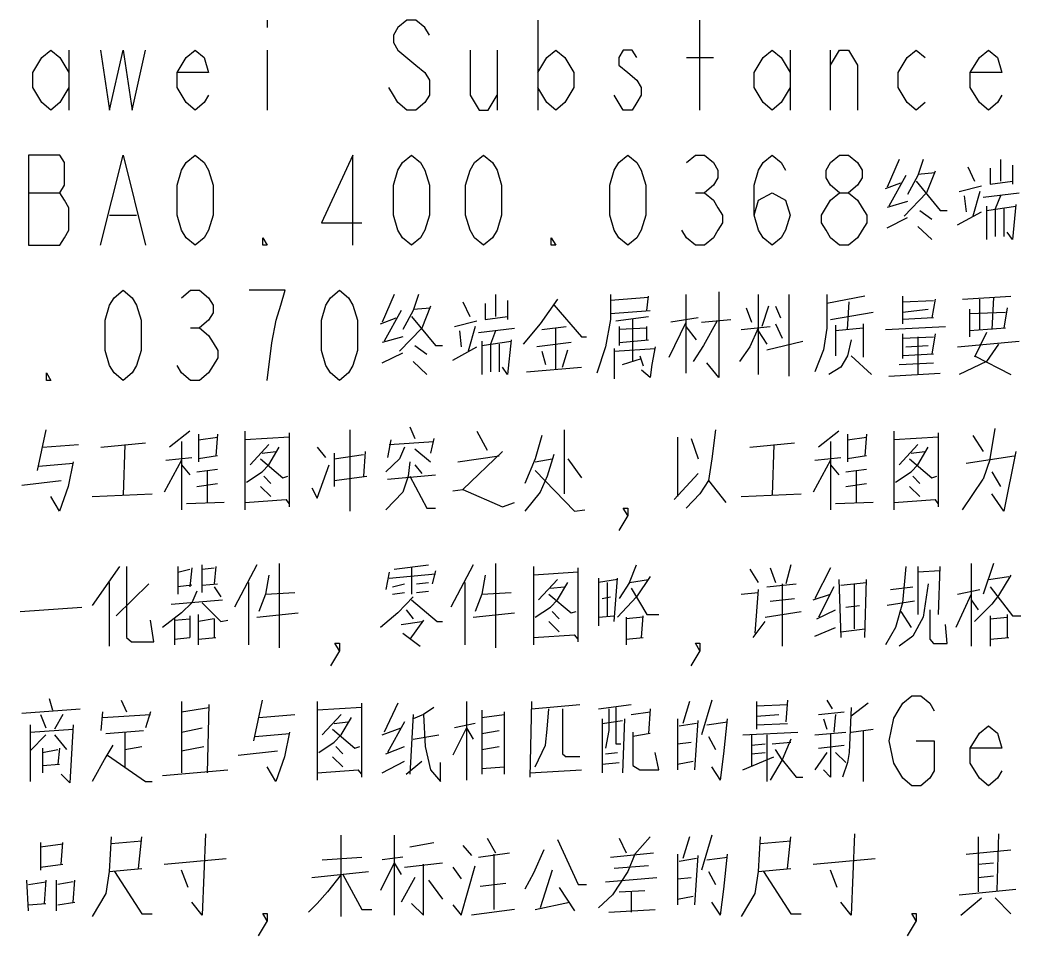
# Model space of a CAD drawing. Header units: millimetres. Extents: x 7 to 507, y -14 to 339.
# Drawn here: x 49.59 to 71.8, y 62.73 to 83.06 of the extents above; entities that cross this region are included whole.
import ezdxf

# ---------------------------------------------------------------- set-up
doc = ezdxf.new("R2010")
doc.units = ezdxf.units.MM
doc.header["$LTSCALE"] = 23.1
doc.layers.get('0').update_dxf_attribs({"linetype": 'CONTINUOUS'})

msp = doc.modelspace()

# ---------------------------------------------------------------- linework, layer by layer
at = {"color": 2}
for p, q in [((55.0798, 83.0603), (55.0798, 82.8937)), ((61.0798, 83.0603), (61.0798, 81.0603)), ((64.6798, 81.0603), (64.6798, 83.0603)), ((50.6798, 82.3937), (50.6798, 81.0603)), ((55.0798, 82.3937), (55.0798, 81.0603)), ((60.1798, 82.3937), (60.1798, 81.0603)), ((64.3798, 82.227), (64.9798, 82.227)), ((66.6798, 82.3937), (66.6798, 81.0603)), ((67.5798, 81.0603), (67.5798, 82.3937)), ((62.9798, 81.0603), (62.7798, 81.3937)), ((69.0988, 79.9635), (68.8322, 79.3506)), ((71.3465, 79.9635), (71.3465, 79.4797)), ((70.6226, 79.8023), (70.775, 79.4797)), ((71.6131, 79.8345), (71.6131, 79.4152)), ((69.2512, 79.6087), (68.8703, 78.9313)), ((69.5179, 79.641), (69.8988, 79.6732)), ((68.7941, 79.3184), (69.1369, 79.4474)), ((70.4322, 79.2539), (70.9274, 79.3829)), ((49.7798, 79.227), (50.4798, 79.227)), ((64.5798, 79.227), (64.7798, 79.227)), ((70.5465, 79.1571), (70.5845, 78.8023)), ((70.8893, 79.2539), (70.7369, 78.7055)), ((70.9655, 79.1248), (71.7655, 79.2216)), ((71.3465, 79.1571), (71.2322, 78.8668)), ((69.2893, 79.0281), (68.8322, 78.899)), ((71.0417, 78.9313), (71.0417, 78.1894)), ((71.0417, 78.8345), (71.6893, 78.9313)), ((71.2322, 78.8668), (71.2322, 78.2539)), ((71.4226, 78.8668), (71.4226, 78.2539)), ((51.5798, 78.727), (52.1798, 78.727)), ((68.8322, 78.4474), (69.2893, 78.6732)), ((69.556, 78.8345), (69.8226, 78.641)), ((70.3941, 78.5119), (70.9274, 78.8023)), ((69.8226, 78.1894), (69.5179, 78.4797)), ((57.8988, 76.9635), (57.6322, 76.3506)), ((60.1465, 76.9635), (60.1465, 76.4797)), ((62.6988, 76.9635), (62.6988, 76.4152)), ((63.5369, 76.899), (62.6988, 76.8345)), ((63.4988, 76.6087), (63.5369, 76.9313)), ((64.375, 75.2216), (64.375, 76.9635)), ((65.975, 76.9635), (65.975, 75.1894)), ((66.6607, 75.1571), (66.6607, 76.9635)), ((68.3369, 76.9313), (67.4988, 76.77)), ((69.175, 76.9313), (69.175, 76.3184)), ((69.8988, 76.8668), (69.8226, 76.4474)), ((70.5084, 76.8668), (71.575, 76.9313)), ((70.8893, 76.1894), (70.8893, 76.8668)), ((71.1941, 76.899), (71.156, 76.1894)), ((58.3179, 76.641), (58.6988, 76.6732)), ((59.4226, 76.8023), (59.575, 76.4797)), ((60.4131, 76.8345), (60.4131, 76.4152)), ((65.7084, 76.6732), (65.8226, 76.3506)), ((66.2036, 76.7055), (66.0512, 76.2539)), ((66.356, 76.7055), (66.4703, 76.4474)), ((67.956, 76.1894), (67.9941, 76.8023)), ((69.175, 76.8023), (69.8607, 76.8345)), ((69.175, 76.5765), (69.7465, 76.641)), ((70.6607, 76.641), (70.6607, 76.0281)), ((71.4988, 76.6732), (71.4226, 76.2216)), ((57.5941, 76.3184), (57.9369, 76.4474)), ((58.0512, 76.6087), (57.6703, 75.9313)), ((62.6988, 76.4152), (62.5846, 75.8023)), ((62.6988, 76.5442), (63.575, 76.6087)), ((62.8131, 76.3829), (63.5369, 76.4797)), ((63.1941, 75.4797), (63.1941, 76.4152)), ((64.6417, 76.4474), (64.0322, 76.3506)), ((64.7179, 76.3506), (65.3655, 76.4152)), ((67.575, 76.4152), (68.5274, 76.5765)), ((69.8607, 76.4474), (69.175, 76.4152)), ((70.6607, 76.5442), (71.4607, 76.5765)), ((53.3798, 76.227), (53.5798, 76.227)), ((59.2322, 76.2539), (59.7274, 76.3829)), ((59.6893, 76.2539), (59.5369, 75.7055)), ((59.7655, 76.1248), (60.5655, 76.2216)), ((61.175, 76.1894), (61.7084, 76.2539)), ((61.4798, 75.3184), (61.4798, 76.2216)), ((62.8893, 76.2539), (62.8893, 75.8345)), ((63.4988, 76.2216), (62.8893, 76.1894)), ((63.4988, 75.9635), (63.4988, 76.2539)), ((63.9941, 75.5764), (64.375, 76.3506)), ((64.6036, 75.9635), (64.375, 76.2539)), ((65.5941, 76.1894), (66.2417, 76.2539)), ((66.356, 76.3184), (66.5084, 75.9958)), ((67.6893, 76.2861), (67.6893, 75.6087)), ((68.2988, 76.2216), (67.6893, 76.1571)), ((68.2988, 76.3184), (68.2988, 75.5764)), ((68.7941, 76.1894), (70.1274, 76.2539)), ((71.4607, 76.2216), (70.6607, 76.1571)), ((58.0893, 76.0281), (57.6322, 75.899)), ((59.3464, 76.1571), (59.3845, 75.8023)), ((60.1465, 76.1571), (60.0322, 75.8668)), ((62.8893, 75.899), (63.5369, 75.9635)), ((65.975, 76.1571), (66.1655, 75.8668)), ((69.175, 76.0926), (69.175, 75.5442)), ((69.175, 75.9958), (69.8607, 76.0281)), ((69.5179, 76.0281), (69.5179, 75.1894)), ((69.8988, 76.0926), (69.8226, 75.641)), ((71.0417, 76.1248), (70.775, 75.5764)), ((58.356, 75.8345), (58.6226, 75.641)), ((59.1941, 75.5119), (59.7274, 75.8023)), ((59.8417, 75.9313), (59.8417, 75.1894)), ((59.8417, 75.8345), (60.4893, 75.9313)), ((60.0322, 75.8668), (60.0322, 75.2539)), ((60.2226, 75.8668), (60.2226, 75.2539)), ((61.8226, 75.899), (61.0607, 75.8023)), ((61.6322, 75.3506), (61.7465, 75.7377)), ((62.5846, 75.8023), (62.3941, 75.2216)), ((62.775, 75.77), (62.775, 75.0926)), ((62.775, 75.7055), (63.6893, 75.77)), ((66.1655, 75.7377), (66.9655, 75.9313)), ((69.2512, 75.8023), (69.7465, 75.8345)), ((70.3941, 75.8023), (71.7655, 75.9313)), ((57.6322, 75.4474), (58.0893, 75.6732)), ((61.175, 75.7055), (61.2512, 75.4152)), ((62.9655, 75.4152), (63.3845, 75.5442)), ((63.3465, 75.6087), (63.4226, 75.3829)), ((68.0322, 75.6087), (68.4893, 75.1894)), ((69.8607, 75.641), (69.175, 75.6087)), ((70.775, 75.6087), (71.575, 75.1894)), ((58.6226, 75.1894), (58.3179, 75.4797)), ((60.8322, 75.2539), (62.0512, 75.3506)), ((69.0988, 75.4152), (69.8607, 75.4474)), ((68.8703, 75.1571), (70.0131, 75.2216)), ((50.1655, 73.9635), (49.975, 73.0603)), ((56.9084, 73.9635), (56.9084, 72.1571)), ((58.2417, 74.0281), (58.356, 73.77)), ((61.6703, 73.9635), (61.6703, 72.5442)), ((71.1179, 73.3184), (71.2322, 73.9958)), ((53.3655, 73.9313), (52.9084, 73.5765)), ((53.556, 73.8668), (53.556, 73.2539)), ((53.556, 73.7377), (53.975, 73.8023)), ((53.975, 73.8668), (53.9369, 73.3829)), ((54.5845, 73.9313), (54.5845, 72.1894)), ((55.575, 73.8023), (54.5845, 73.7377)), ((55.575, 72.2539), (55.575, 73.899)), ((57.8226, 73.7377), (57.7465, 73.3506)), ((58.775, 73.77), (58.6988, 73.4474)), ((59.7274, 73.9313), (59.956, 73.5119)), ((64.1846, 73.8023), (64.1846, 72.4797)), ((64.4893, 73.77), (64.6417, 73.3184)), ((67.7655, 73.9313), (67.3084, 73.5765)), ((67.956, 73.8668), (67.956, 73.2539)), ((67.956, 73.7377), (68.375, 73.8023)), ((68.375, 73.8668), (68.3369, 73.3829)), ((68.9845, 73.9313), (68.9845, 72.1894)), ((69.975, 73.8023), (68.9845, 73.7377)), ((69.975, 72.2539), (69.975, 73.899)), ((70.7369, 73.8345), (70.9655, 73.4797)), ((50.0893, 73.5765), (50.8893, 73.641)), ((51.3845, 73.5765), (52.375, 73.6732)), ((51.9179, 73.641), (51.8798, 72.5119)), ((53.175, 73.7055), (53.175, 72.1894)), ((55.1179, 73.641), (54.6988, 73.1894)), ((56.1845, 73.5765), (56.375, 73.3506)), ((57.7845, 73.641), (58.775, 73.7055)), ((58.356, 73.5442), (58.6988, 73.2539)), ((65.7846, 73.5765), (66.775, 73.6732)), ((66.3179, 73.641), (66.2798, 72.5119)), ((67.575, 73.7055), (67.575, 72.1894)), ((69.5179, 73.641), (69.0988, 73.1894)), ((52.8322, 73.2861), (53.4036, 73.3506)), ((53.975, 73.3829), (53.556, 73.3184)), ((54.9655, 73.4474), (55.2703, 73.4797)), ((56.5655, 73.4474), (56.5655, 72.7055)), ((56.5655, 73.3184), (57.2131, 73.4152)), ((57.2512, 73.4797), (57.2131, 72.9313)), ((59.3084, 73.2539), (60.2226, 73.3829)), ((61.0226, 73.2539), (61.4036, 73.3184)), ((61.7465, 73.3184), (62.0512, 72.899)), ((67.2322, 73.2861), (67.8036, 73.3506)), ((68.375, 73.3829), (67.956, 73.3184)), ((69.3655, 73.4474), (69.6703, 73.4797)), ((70.5845, 73.2216), (71.6512, 73.3829)), ((71.1179, 73.3184), (70.9655, 72.8668)), ((50.0131, 73.1571), (50.775, 73.2216)), ((53.175, 73.2861), (52.7941, 72.5765)), ((53.175, 73.1894), (53.3655, 72.9635)), ((53.5179, 73.0281), (53.975, 73.0926)), ((58.356, 73.1894), (58.5084, 72.9958)), ((67.575, 73.2861), (67.1941, 72.5765)), ((67.575, 73.1894), (67.7655, 72.9635)), ((67.9179, 73.0281), (68.375, 73.0926)), ((53.7465, 73.0603), (53.7465, 72.3506)), ((54.6226, 72.8023), (54.9655, 73.0281)), ((55.0036, 72.9313), (55.156, 72.77)), ((56.5655, 72.8345), (57.2893, 72.9313)), ((57.7465, 72.8668), (58.8131, 72.9635)), ((64.1084, 72.4152), (64.6417, 72.9958)), ((68.1465, 73.0603), (68.1465, 72.3506)), ((69.0226, 72.8023), (69.3655, 73.0281)), ((69.4036, 72.9313), (69.556, 72.77)), ((70.5084, 72.1894), (70.9655, 72.8668)), ((71.156, 73.0281), (71.3465, 72.7055)), ((49.6322, 72.7377), (50.5084, 72.8345)), ((53.5179, 72.7055), (53.975, 72.77)), ((54.9274, 72.7055), (55.156, 72.4797)), ((67.9179, 72.7055), (68.375, 72.77)), ((69.3274, 72.7055), (69.556, 72.4797)), ((51.1941, 72.4797), (52.5274, 72.5442)), ((54.5845, 72.3506), (55.4988, 72.4152)), ((55.575, 72.3184), (55.4988, 72.4152)), ((61.1369, 72.5765), (60.7941, 72.1571)), ((65.5941, 72.4797), (66.9274, 72.5442)), ((68.9845, 72.3506), (69.8988, 72.4152)), ((69.975, 72.3184), (69.8988, 72.4152)), ((54.1274, 72.3506), (53.2893, 72.3184)), ((68.5274, 72.3506), (67.6893, 72.3184)), ((51.8036, 70.9313), (51.1941, 70.0603)), ((53.0988, 70.9313), (53.0988, 70.3184)), ((53.0988, 70.8023), (53.3655, 70.8668)), ((53.4036, 70.899), (53.3655, 70.4797)), ((53.6322, 70.3506), (53.6322, 70.9635)), ((53.6322, 70.8668), (53.8988, 70.899)), ((53.9369, 70.9313), (53.8988, 70.5442)), ((54.8512, 70.9635), (54.356, 70.0281)), ((55.3465, 70.9958), (55.3465, 69.1248)), ((57.8988, 70.8668), (58.6607, 70.9635)), ((58.2798, 70.899), (58.2798, 70.3184)), ((59.6512, 70.9635), (59.156, 70.0281)), ((60.1465, 70.9958), (60.1465, 69.1248)), ((60.9845, 70.9313), (60.9845, 69.1894)), ((61.975, 69.2539), (61.975, 70.899)), ((63.1179, 70.5765), (63.2703, 70.9635)), ((65.7846, 70.8668), (65.975, 70.5765)), ((66.2417, 70.899), (66.356, 70.5765)), ((66.6988, 70.9635), (66.5845, 70.5442)), ((67.575, 70.899), (67.2322, 70.2216)), ((69.5179, 70.9313), (69.5179, 69.8668)), ((69.975, 69.8668), (70.0131, 70.9313)), ((70.6988, 70.9958), (70.6988, 69.1571)), ((71.1941, 70.9958), (70.9655, 70.3184)), ((57.7845, 70.8023), (57.7084, 70.4152)), ((57.7845, 70.6732), (58.8131, 70.77)), ((58.8131, 70.8345), (58.7369, 70.5442)), ((61.975, 70.8023), (60.9845, 70.7377)), ((61.5179, 70.641), (61.0988, 70.1894)), ((62.4322, 70.6732), (62.4322, 69.6087)), ((62.8512, 70.641), (62.4322, 70.5765)), ((62.775, 69.7055), (62.8512, 70.6732)), ((63.1179, 70.5765), (63.5369, 70.641)), ((67.7655, 70.641), (67.8036, 69.3506)), ((68.3369, 69.3506), (68.375, 70.641)), ((70.0131, 70.8345), (69.5179, 70.8023)), ((71.0798, 70.641), (71.5369, 70.7055)), ((51.575, 70.5765), (51.575, 69.1571)), ((52.4512, 70.5442), (51.7274, 69.8345)), ((53.4036, 70.5119), (53.0988, 70.4797)), ((53.6322, 70.5119), (53.975, 70.5442)), ((53.8988, 70.4797), (54.0512, 70.2539)), ((54.6607, 70.5765), (54.6607, 69.1894)), ((57.8607, 70.4797), (58.1274, 70.5442)), ((58.3941, 70.5442), (58.6607, 70.5765)), ((59.4607, 70.5765), (59.4607, 69.1894)), ((61.3655, 70.4474), (61.6703, 70.4797)), ((62.6226, 70.5765), (62.6226, 69.8345)), ((63.1179, 70.5765), (62.8893, 70.2216)), ((65.975, 70.4152), (65.8988, 69.4474)), ((66.1655, 70.4797), (66.8131, 70.5442)), ((66.5084, 70.5442), (66.5084, 69.1571)), ((67.6512, 70.4797), (67.3084, 69.8023)), ((67.8036, 70.5119), (68.375, 70.5765)), ((68.1084, 69.5442), (68.1084, 70.5442)), ((68.9084, 70.4152), (69.4036, 70.4797)), ((70.3941, 70.3184), (70.8893, 70.4152)), ((71.1179, 70.4797), (71.6131, 69.8345)), ((52.9465, 70.0926), (54.0893, 70.1894)), ((55.0417, 70.3184), (55.6893, 70.3506)), ((57.8607, 70.3184), (58.1274, 70.3506)), ((58.3179, 70.2539), (57.975, 69.899)), ((58.3941, 70.3506), (58.6607, 70.3829)), ((59.8417, 70.3184), (60.4893, 70.3506)), ((62.5084, 70.2216), (62.6988, 70.2539)), ((65.5941, 70.3184), (65.975, 70.3506)), ((66.2417, 70.1571), (66.775, 70.2216)), ((67.1941, 70.1894), (67.575, 70.3184)), ((70.6988, 70.3184), (70.356, 69.5765)), ((70.6988, 70.1894), (70.8512, 69.9636)), ((49.5941, 69.9313), (50.9655, 70.0281)), ((58.1655, 69.9636), (58.3179, 69.77)), ((61.0226, 69.8023), (61.3655, 70.0281)), ((67.2703, 69.77), (67.6893, 69.9636)), ((67.9179, 70.0281), (68.2226, 70.0603)), ((69.4417, 70.1571), (68.8322, 70.0603)), ((53.0226, 69.77), (53.0226, 69.1894)), ((53.0226, 69.7377), (53.3655, 69.77)), ((53.3655, 69.8345), (53.3655, 69.3506)), ((53.556, 69.1894), (53.556, 69.8668)), ((53.8988, 69.77), (53.556, 69.7055)), ((53.8988, 69.77), (53.8988, 69.3506)), ((54.8512, 69.8023), (55.7655, 69.899)), ((57.975, 69.899), (57.5941, 69.5765)), ((59.6512, 69.8023), (60.5655, 69.899)), ((61.4036, 69.9313), (61.556, 69.77)), ((62.4322, 69.8023), (62.775, 69.8345)), ((63.0417, 69.8023), (63.0417, 69.1894)), ((63.4226, 69.8023), (63.0417, 69.77)), ((63.3845, 69.3506), (63.4226, 69.8345)), ((66.1274, 69.8023), (66.9274, 69.9313)), ((69.1369, 69.9313), (69.3655, 69.5765)), ((71.1179, 69.8345), (71.1179, 69.1571)), ((71.1179, 69.77), (71.4988, 69.8023)), ((71.4988, 69.8668), (71.4988, 69.3506)), ((71.6131, 69.8345), (71.8036, 69.8345)), ((58.0512, 69.641), (58.5084, 69.7055)), ((58.5465, 69.7377), (58.2417, 69.3184)), ((61.3274, 69.7055), (61.556, 69.4797)), ((65.8607, 69.3506), (66.1274, 69.7055)), ((67.2322, 69.3829), (67.6893, 69.5765)), ((67.8036, 69.4797), (68.3369, 69.5442)), ((53.0226, 69.3184), (53.3655, 69.3506)), ((53.556, 69.3184), (53.9369, 69.3506)), ((58.0893, 69.4474), (58.4703, 69.1571)), ((60.9845, 69.3506), (61.8988, 69.4152)), ((61.975, 69.3184), (61.8988, 69.4152)), ((63.0417, 69.3184), (63.4226, 69.3506)), ((71.1179, 69.3184), (71.5369, 69.3506)), ((50.2417, 67.9958), (50.3179, 67.7377)), ((51.8417, 67.9635), (51.956, 67.7055)), ((54.9655, 67.9635), (54.775, 67.0603)), ((64.9465, 67.9635), (64.7179, 67.1894)), ((66.6226, 67.9635), (66.5845, 67.4797)), ((67.4988, 67.9635), (67.6131, 67.77)), ((49.6322, 67.6732), (50.9274, 67.77)), ((53.175, 67.9313), (53.175, 66.3506)), ((53.175, 67.7055), (53.7845, 67.8023)), ((53.7845, 67.8668), (53.7465, 66.3506)), ((56.1845, 67.9313), (56.1845, 66.1894)), ((57.175, 67.8023), (56.1845, 67.7377)), ((57.175, 66.2539), (57.175, 67.899)), ((57.975, 67.899), (57.6703, 67.2539)), ((59.4988, 67.9313), (59.4988, 66.1894)), ((60.9465, 67.9313), (60.9084, 66.2539)), ((60.9465, 67.77), (62.0131, 67.8668)), ((62.4322, 67.77), (63.156, 67.8668)), ((62.8131, 67.8023), (62.8131, 66.9958)), ((63.575, 67.77), (63.5369, 67.2216)), ((64.4512, 67.9313), (64.2988, 67.4474)), ((65.9369, 67.9313), (65.9369, 67.3184)), ((65.9369, 67.8345), (66.6226, 67.8668)), ((68.4131, 67.899), (68.0322, 67.6087)), ((50.0512, 67.641), (50.1655, 67.3506)), ((50.5465, 67.641), (50.356, 67.3184)), ((51.4226, 67.7055), (51.3845, 67.2861)), ((51.4226, 67.5765), (52.4893, 67.641)), ((52.4893, 67.7055), (52.375, 67.3506)), ((54.8893, 67.5765), (55.6893, 67.641)), ((56.7179, 67.641), (56.2988, 67.1894)), ((58.3179, 67.641), (58.2417, 66.3184)), ((59.8417, 67.7377), (59.8417, 66.3184)), ((59.8417, 67.5765), (60.3369, 67.641)), ((60.3369, 67.7055), (60.3369, 66.3184)), ((62.5084, 67.5442), (62.5084, 66.3506)), ((63.0036, 67.5442), (62.9655, 66.3506)), ((63.156, 67.641), (63.575, 67.7055)), ((64.1846, 67.5442), (64.1846, 66.4152)), ((65.9369, 67.6087), (66.4322, 67.641)), ((67.3084, 67.641), (67.8798, 67.7055)), ((67.4226, 67.5442), (67.4988, 67.3184)), ((67.6893, 67.641), (67.6512, 67.2539)), ((49.8226, 67.4152), (49.8226, 66.1571)), ((49.8226, 67.2539), (50.775, 67.3184)), ((53.175, 67.2539), (53.6322, 67.3506)), ((56.5655, 67.4474), (56.8703, 67.4797)), ((57.6322, 67.1894), (58.0512, 67.3506)), ((58.1274, 67.4797), (57.7465, 66.8023)), ((59.4988, 67.3506), (59.1941, 66.7377)), ((59.6893, 67.4474), (59.2322, 67.3506)), ((59.4988, 67.3506), (59.6512, 67.0926)), ((62.5084, 67.4474), (62.9655, 67.5119)), ((64.6036, 67.4474), (64.2226, 67.3829)), ((64.5655, 66.4152), (64.6417, 67.5119)), ((64.8322, 67.4152), (65.2893, 67.4797)), ((65.9369, 67.4152), (66.6226, 67.4474)), ((68.0322, 67.2539), (68.5274, 67.3184)), ((50.1655, 67.1894), (49.8226, 66.8345)), ((50.356, 67.1894), (50.6226, 66.8668)), ((51.4988, 67.2216), (52.3369, 67.2861)), ((51.9179, 67.2539), (51.9179, 66.4797)), ((54.8131, 67.1571), (55.575, 67.2216)), ((58.3179, 67.0926), (58.8893, 67.1894)), ((59.8417, 67.2216), (60.2226, 67.2861)), ((63.575, 67.2216), (63.1941, 67.1571)), ((64.8703, 67.1571), (65.0226, 66.8668)), ((65.6322, 67.1894), (66.8512, 67.2539)), ((65.8226, 67.1894), (65.8226, 66.5119)), ((66.1655, 67.1894), (66.1655, 66.1571)), ((67.2322, 67.1894), (67.9179, 67.2539)), ((68.2988, 67.2861), (68.2988, 66.1571)), ((50.0893, 66.899), (50.0893, 66.3506)), ((50.0893, 66.8023), (50.4322, 66.8668)), ((50.4703, 66.899), (50.4322, 66.5442)), ((51.9179, 66.8668), (52.2988, 66.9313)), ((53.175, 66.8345), (53.6703, 66.9313)), ((56.2226, 66.8023), (56.5655, 67.0281)), ((56.6036, 66.9313), (56.756, 66.77)), ((57.7084, 66.77), (58.1274, 66.9313)), ((59.8417, 66.8668), (60.2226, 66.9313)), ((62.8131, 66.9958), (62.9274, 66.9958)), ((64.1846, 66.9958), (64.4893, 67.0281)), ((65.8226, 66.9635), (66.1274, 66.9958)), ((66.2798, 66.9958), (66.6988, 67.0281)), ((67.3084, 66.899), (67.8798, 66.9635)), ((54.4322, 66.7377), (55.3084, 66.8345)), ((56.5274, 66.7055), (56.756, 66.4797)), ((62.0131, 66.7055), (61.7084, 66.7055)), ((62.5846, 66.77), (62.8512, 66.8023)), ((65.6322, 66.4152), (66.3179, 66.7055)), ((65.8226, 66.77), (66.1274, 66.8023)), ((66.5084, 66.641), (66.2417, 66.1894)), ((67.4988, 66.8023), (67.2322, 66.4152)), ((67.6893, 66.8023), (67.9179, 66.5765)), ((50.0893, 66.5119), (50.4703, 66.5442)), ((52.756, 66.2861), (54.2036, 66.4152)), ((56.1845, 66.3506), (57.0988, 66.4152)), ((57.175, 66.3184), (57.0988, 66.4152)), ((57.6322, 66.3506), (58.1274, 66.6087)), ((58.1655, 66.3184), (58.5084, 66.6087)), ((59.8417, 66.4474), (60.3369, 66.4797)), ((60.9084, 66.3506), (62.0512, 66.4152)), ((62.5084, 66.5442), (62.8893, 66.5765)), ((64.1846, 66.5442), (64.5274, 66.6087)), ((65.1369, 66.1894), (64.9465, 66.4797)), ((52.2226, 64.2216), (52.2988, 64.9313)), ((56.7179, 63.1571), (56.7179, 64.9635)), ((57.8988, 64.9635), (57.8988, 63.1894)), ((59.956, 64.899), (60.1465, 64.5764)), ((62.8893, 64.899), (63.0417, 64.5764)), ((64.4512, 64.9313), (64.2988, 64.4474)), ((64.9465, 64.9635), (64.7179, 64.1894)), ((66.6226, 64.2216), (66.6988, 64.9313)), ((70.8512, 64.9313), (70.8512, 63.7055)), ((71.3084, 64.9958), (71.2703, 63.7377)), ((50.0512, 64.8023), (50.0512, 64.1894)), ((50.0512, 64.7055), (50.5465, 64.77)), ((50.5084, 64.3184), (50.5465, 64.8023)), ((52.2988, 64.8345), (51.6131, 64.77)), ((58.2417, 64.7055), (58.775, 64.8023)), ((59.4226, 64.7377), (59.6131, 64.5119)), ((66.6988, 64.8345), (66.0131, 64.77)), ((70.5845, 64.5442), (71.575, 64.641)), ((52.7941, 64.3184), (54.1655, 64.4474)), ((56.2988, 64.4152), (57.175, 64.4797)), ((58.0893, 64.4797), (57.6322, 64.4152)), ((59.7655, 64.4797), (60.4512, 64.5764)), ((60.1084, 64.5442), (60.1084, 63.3184)), ((62.6988, 64.4797), (63.6512, 64.5764)), ((64.1846, 64.5442), (64.1846, 63.4152)), ((64.6036, 64.4474), (64.2226, 64.3829)), ((64.5655, 63.4152), (64.6417, 64.5119)), ((64.8322, 64.4152), (65.2893, 64.4797)), ((67.1941, 64.3184), (68.5655, 64.4474)), ((50.0512, 64.2539), (50.5465, 64.3184)), ((51.575, 64.1571), (52.2988, 64.2216)), ((53.3274, 63.8023), (53.175, 64.1894)), ((57.8988, 64.3506), (57.5941, 63.7377)), ((57.8988, 64.3506), (58.0512, 64.0926)), ((58.1274, 64.2539), (58.9655, 64.3506)), ((58.5465, 63.1894), (58.5465, 64.3184)), ((59.1941, 64.2539), (59.3845, 63.9958)), ((61.4036, 64.1894), (61.1369, 63.3506)), ((63.5369, 64.2861), (62.775, 64.2216)), ((65.975, 64.1571), (66.6988, 64.2216)), ((67.7274, 63.8023), (67.575, 64.1894)), ((70.8512, 64.3184), (71.1941, 64.3506)), ((49.7845, 63.2861), (49.7465, 63.9635)), ((50.1655, 63.9635), (50.1274, 63.4474)), ((50.3941, 63.9635), (50.3941, 63.2861)), ((50.775, 63.4797), (50.8131, 63.9635)), ((56.0703, 64.0281), (57.3274, 64.1571)), ((58.356, 64.0281), (58.0512, 63.4797)), ((58.6607, 63.9635), (58.9655, 63.5442)), ((62.5846, 63.9313), (63.7274, 64.0281)), ((64.1846, 63.9958), (64.4893, 64.0281)), ((64.8703, 64.1571), (65.0226, 63.8668)), ((70.8512, 64.0281), (71.1941, 64.0603)), ((49.7845, 63.8668), (50.1655, 63.9313)), ((50.775, 63.9313), (50.4322, 63.8668)), ((59.8036, 63.8345), (60.375, 63.899)), ((61.556, 63.8023), (61.8988, 63.2861)), ((70.4322, 63.641), (71.6893, 63.77)), ((62.8893, 63.7055), (63.4607, 63.7377)), ((63.156, 63.7055), (63.156, 63.2539)), ((64.1846, 63.5442), (64.5274, 63.6087)), ((70.4703, 63.1894), (70.9274, 63.5764)), ((71.2322, 63.5764), (71.575, 63.2216)), ((49.7845, 63.4152), (50.1655, 63.4474)), ((50.4322, 63.4152), (50.8131, 63.4797)), ((58.5465, 63.1894), (58.2798, 63.4474)), ((60.5655, 63.3184), (59.6131, 63.1894)), ((61.0226, 63.3184), (61.7845, 63.4797)), ((62.6607, 63.2539), (63.6893, 63.3184)), ((65.1369, 63.1894), (64.9465, 63.4797))]:
    msp.add_line(p, q, dxfattribs=at)
for points in [[(58.6798, 82.727), (58.5798, 82.8937), (58.3798, 83.0603), (58.1798, 83.0603), (57.9798, 82.8937), (57.8798, 82.727), (57.8798, 82.5603), (57.9798, 82.3937)], [(50.6798, 81.5603), (50.4798, 81.227), (50.2798, 81.0603), (50.0798, 81.227), (49.8798, 81.5603), (49.8798, 81.8936), (50.0798, 82.227), (50.2798, 82.3937), (50.4798, 82.227), (50.6798, 81.8936)], [(51.3798, 82.3937), (51.5798, 81.0603), (51.8798, 82.3937), (52.0798, 81.0603), (52.3798, 82.3937)], [(53.7798, 81.3937), (53.6798, 81.227), (53.4798, 81.0603), (53.2798, 81.227), (53.0798, 81.5603), (53.0798, 81.8936), (53.2798, 82.227), (53.4798, 82.3937), (53.6798, 82.227), (53.7798, 81.8936), (53.0798, 81.8936)], [(57.9798, 82.3937), (58.3798, 82.0603), (58.5798, 81.8936), (58.6798, 81.727), (58.6798, 81.3937), (58.5798, 81.227), (58.3798, 81.0603), (58.1798, 81.0603), (57.9798, 81.227), (57.8798, 81.3937), (57.7798, 81.5603)], [(59.5798, 82.3937), (59.5798, 81.3937), (59.7798, 81.0603), (59.9798, 81.0603), (60.1798, 81.3937)], [(61.0798, 81.8936), (61.2798, 82.227), (61.4798, 82.3937), (61.6798, 82.227), (61.8798, 81.8936), (61.8798, 81.5603), (61.6798, 81.227), (61.4798, 81.0603), (61.2798, 81.227), (61.0798, 81.5603)], [(63.2798, 82.227), (63.1798, 82.3937), (62.9798, 82.3937), (62.8798, 82.227), (62.8798, 82.0603), (63.0798, 81.8936), (63.2798, 81.727), (63.3798, 81.5603), (63.3798, 81.3937), (63.2798, 81.227), (63.1798, 81.0603), (62.9798, 81.0603)], [(66.6798, 81.5603), (66.4798, 81.227), (66.2798, 81.0603), (66.0798, 81.227), (65.8798, 81.5603), (65.8798, 81.8936), (66.0798, 82.227), (66.2798, 82.3937), (66.4798, 82.227), (66.6798, 81.8936)], [(67.5798, 82.0603), (67.7798, 82.3937), (67.9798, 82.3937), (68.1798, 82.0603), (68.1798, 81.0603)], [(69.6798, 81.227), (69.4798, 81.0603), (69.2798, 81.227), (69.0798, 81.5603), (69.0798, 81.8936), (69.2798, 82.227), (69.4798, 82.3937), (69.6798, 82.227)], [(71.3798, 81.3937), (71.2798, 81.227), (71.0798, 81.0603), (70.8798, 81.227), (70.6798, 81.5603), (70.6798, 81.8936), (70.8798, 82.227), (71.0798, 82.3937), (71.2798, 82.227), (71.3798, 81.8936), (70.6798, 81.8936)], [(49.7798, 80.0603), (49.7798, 78.0603), (50.4798, 78.0603), (50.5798, 78.227), (50.6798, 78.3937), (50.6798, 78.8937), (50.5798, 79.0603), (50.4798, 79.227), (50.5798, 79.3937), (50.5798, 79.8937), (50.4798, 80.0603), (49.7798, 80.0603)], [(51.3798, 78.0603), (51.8798, 80.0603), (52.3798, 78.0603)], [(53.4798, 78.0603), (53.2798, 78.227), (53.1798, 78.3937), (53.0798, 78.727), (53.0798, 79.3937), (53.1798, 79.727), (53.2798, 79.8937), (53.4798, 80.0603), (53.6798, 79.8937), (53.7798, 79.727), (53.8798, 79.3937), (53.8798, 78.727), (53.7798, 78.3937), (53.6798, 78.227), (53.4798, 78.0603)], [(56.9798, 78.0603), (56.9798, 80.0603), (56.2798, 78.5603), (57.1798, 78.5603)], [(58.2798, 78.0603), (58.0798, 78.227), (57.9798, 78.3937), (57.8798, 78.727), (57.8798, 79.3937), (57.9798, 79.727), (58.0798, 79.8937), (58.2798, 80.0603), (58.4798, 79.8937), (58.5798, 79.727), (58.6798, 79.3937), (58.6798, 78.727), (58.5798, 78.3937), (58.4798, 78.227), (58.2798, 78.0603)], [(59.8798, 78.0603), (59.6798, 78.227), (59.5798, 78.3937), (59.4798, 78.727), (59.4798, 79.3937), (59.5798, 79.727), (59.6798, 79.8937), (59.8798, 80.0603), (60.0798, 79.8937), (60.1798, 79.727), (60.2798, 79.3937), (60.2798, 78.727), (60.1798, 78.3937), (60.0798, 78.227), (59.8798, 78.0603)], [(63.0798, 78.0603), (62.8798, 78.227), (62.7798, 78.3937), (62.6798, 78.727), (62.6798, 79.3937), (62.7798, 79.727), (62.8798, 79.8937), (63.0798, 80.0603), (63.2798, 79.8937), (63.3798, 79.727), (63.4798, 79.3937), (63.4798, 78.727), (63.3798, 78.3937), (63.2798, 78.227), (63.0798, 78.0603)], [(64.3798, 79.8937), (64.5798, 80.0603), (64.7798, 80.0603), (64.9798, 79.8937), (65.0798, 79.727), (65.0798, 79.5603), (64.9798, 79.3937), (64.7798, 79.227), (64.9798, 79.0603), (65.0798, 78.8937), (65.1798, 78.727), (65.1798, 78.5603), (65.0798, 78.3937), (64.9798, 78.227), (64.7798, 78.0603), (64.5798, 78.0603), (64.3798, 78.227), (64.2798, 78.3937)], [(65.8798, 78.727), (65.9798, 79.0603), (66.2798, 79.227), (66.5798, 79.0603), (66.6798, 78.727), (66.5798, 78.3937), (66.4798, 78.227), (66.2798, 78.0603), (66.0798, 78.227), (65.9798, 78.3937), (65.8798, 78.727), (65.8798, 79.3937), (65.9798, 79.727), (66.0798, 79.8937), (66.2798, 80.0603), (66.4798, 79.8937), (66.5798, 79.727)], [(67.7798, 79.227), (67.5798, 79.3937), (67.4798, 79.5603), (67.4798, 79.727), (67.5798, 79.8937), (67.7798, 80.0603), (67.9798, 80.0603), (68.1798, 79.8937), (68.2798, 79.727), (68.2798, 79.5603), (68.1798, 79.3937), (67.9798, 79.227)], [(69.6322, 79.9635), (69.5179, 79.6087), (69.2893, 79.1893)], [(71.1179, 79.77), (71.1179, 79.4152), (71.6131, 79.4797)], [(69.8988, 79.7055), (69.7084, 79.2216), (69.2131, 78.7055)], [(69.4798, 79.4797), (70.0131, 78.8345), (70.1655, 78.8345)], [(67.5798, 79.0603), (67.7798, 79.227), (67.9798, 79.227), (68.1798, 79.0603), (68.2798, 78.8937), (68.3798, 78.727), (68.3798, 78.5603), (68.2798, 78.3937), (68.1798, 78.227), (67.9798, 78.0603), (67.7798, 78.0603)], [(67.7798, 78.0603), (67.5798, 78.227), (67.4798, 78.3937), (67.3798, 78.5603), (67.3798, 78.727), (67.5798, 79.0603)], [(71.6893, 78.9635), (71.6131, 78.1894), (71.4988, 78.3506)], [(55.0798, 78.0603), (54.9798, 78.0603), (54.9798, 78.227), (55.0798, 78.0603)], [(61.4798, 78.0603), (61.3798, 78.0603), (61.3798, 78.227), (61.4798, 78.0603)], [(51.8798, 75.0603), (51.6798, 75.227), (51.5798, 75.3937), (51.4798, 75.727), (51.4798, 76.3937), (51.5798, 76.727), (51.6798, 76.8937), (51.8798, 77.0603), (52.0798, 76.8937), (52.1798, 76.727), (52.2798, 76.3937), (52.2798, 75.727), (52.1798, 75.3937), (52.0798, 75.227), (51.8798, 75.0603)], [(53.1798, 76.8937), (53.3798, 77.0603), (53.5798, 77.0603), (53.7798, 76.8937), (53.8798, 76.727), (53.8798, 76.5603), (53.7798, 76.3937), (53.5798, 76.227), (53.7798, 76.0603), (53.8798, 75.8937), (53.9798, 75.727), (53.9798, 75.5603), (53.8798, 75.3937), (53.7798, 75.227), (53.5798, 75.0603), (53.3798, 75.0603), (53.1798, 75.227), (53.0798, 75.3937)], [(55.0798, 75.0603), (55.1798, 75.8937), (55.2798, 76.3937), (55.3798, 76.727), (55.4798, 77.0603), (54.6798, 77.0603)], [(56.6798, 75.0603), (56.4798, 75.227), (56.3798, 75.3937), (56.2798, 75.727), (56.2798, 76.3937), (56.3798, 76.727), (56.4798, 76.8937), (56.6798, 77.0603), (56.8798, 76.8937), (56.9798, 76.727), (57.0798, 76.3937), (57.0798, 75.727), (56.9798, 75.3937), (56.8798, 75.227), (56.6798, 75.0603)], [(58.4322, 76.9635), (58.3179, 76.6087), (58.0893, 76.1894)], [(61.5179, 76.8668), (61.1369, 76.3184), (60.756, 75.8668)], [(65.0988, 77.0281), (65.0988, 75.1248), (64.8322, 75.4474)], [(67.4988, 76.9635), (67.4988, 76.2216), (67.4226, 75.7377), (67.2322, 75.2539)], [(58.6988, 76.7055), (58.5084, 76.2216), (58.0131, 75.7055)], [(59.9179, 76.77), (59.9179, 76.4152), (60.4131, 76.4797)], [(61.4417, 76.7377), (62.0512, 76.0281), (62.1655, 76.0281)], [(58.2798, 76.4797), (58.8131, 75.8345), (58.9655, 75.8345)], [(65.0607, 76.3829), (64.756, 75.8345), (64.5274, 75.4797)], [(65.975, 76.2216), (65.7846, 75.8023), (65.556, 75.4797)], [(60.4893, 75.9635), (60.4131, 75.1894), (60.2988, 75.3506)], [(68.0322, 75.9635), (67.956, 75.6087), (67.8036, 75.3506), (67.5369, 75.1894)], [(63.6893, 75.8023), (63.6131, 75.4152), (63.575, 75.1248), (63.3845, 75.2861)], [(71.3084, 75.8668), (71.0417, 75.4797), (70.4322, 75.1894)], [(50.2798, 75.0603), (50.1798, 75.0603), (50.1798, 75.227), (50.2798, 75.0603)], [(65.0226, 73.9635), (64.9465, 73.3184), (64.8703, 72.8345), (65.2512, 72.3506)], [(61.175, 73.8345), (61.0226, 73.3184), (60.7941, 72.77)], [(54.9655, 73.0281), (55.1179, 73.1894), (55.3465, 73.5765)], [(58.1274, 73.5765), (58.0131, 73.3184), (57.7084, 73.0281)], [(69.3655, 73.0281), (69.5179, 73.1894), (69.7465, 73.5765)], [(54.9274, 73.3184), (55.4226, 72.899), (55.5369, 72.9313)], [(59.1941, 72.6087), (59.4226, 72.641), (60.2988, 73.4797)], [(61.4417, 73.4152), (61.2893, 72.9313), (61.1369, 72.5765)], [(69.3274, 73.3184), (69.8226, 72.899), (69.9369, 72.9313)], [(71.6893, 73.4797), (71.4226, 72.1571), (71.156, 72.5442)], [(50.775, 73.2539), (50.6607, 72.7055), (50.4703, 72.1571), (50.2798, 72.4797)], [(56.0703, 72.6732), (56.1845, 72.4474), (56.4512, 73.1894)], [(58.2417, 73.2539), (58.2036, 72.9313), (58.0893, 72.5765), (57.7084, 72.1894)], [(58.2417, 72.9313), (58.6226, 72.2216), (58.8131, 72.2216)], [(61.0226, 73.0603), (61.8988, 72.1571), (62.1274, 72.1894)], [(59.4226, 72.641), (60.2988, 72.2539), (60.5655, 72.3506)], [(64.8703, 72.8345), (64.6798, 72.5442), (64.375, 72.2216)], [(63.0798, 72.0603), (62.9798, 72.227), (63.0798, 72.227), (63.0798, 72.0603), (62.8798, 71.727)], [(51.956, 70.9313), (51.956, 69.3506), (52.0703, 69.2539), (52.5655, 69.2539), (52.4893, 69.7377)], [(69.2512, 70.9313), (69.175, 70.1248), (69.0226, 69.5765), (68.7941, 69.1894)], [(55.1179, 70.7377), (55.0417, 70.3184), (54.8893, 69.9313)], [(59.9179, 70.7377), (59.8417, 70.3184), (59.6893, 69.9313)], [(63.575, 70.7055), (63.2703, 70.2539), (62.8512, 69.8023)], [(71.575, 70.7377), (71.3084, 70.2861), (71.156, 70.0926), (70.775, 69.7055)], [(61.3655, 70.0281), (61.5179, 70.1894), (61.7465, 70.5765)], [(63.156, 70.4474), (63.4988, 69.8668), (63.7655, 69.8668)], [(69.7465, 70.5442), (69.6322, 69.8023), (69.4036, 69.3829), (69.0988, 69.1571)], [(53.5179, 70.3829), (53.4036, 70.1248), (53.175, 69.899), (52.756, 69.5765)], [(58.2798, 70.1894), (58.8512, 69.7055), (58.9655, 69.7055)], [(61.3274, 70.3184), (61.8226, 69.899), (61.9369, 69.9313)], [(53.6322, 70.1248), (54.0512, 69.7055), (54.2036, 69.7377)], [(69.7845, 69.9636), (69.7845, 69.3184), (69.8607, 69.2216), (70.1655, 69.2216), (70.1274, 69.641)], [(56.6798, 69.0603), (56.5798, 69.227), (56.6798, 69.227), (56.6798, 69.0603), (56.4798, 68.727)], [(64.6798, 69.0603), (64.5798, 69.227), (64.6798, 69.227), (64.6798, 69.0603), (64.4798, 68.727)], [(68.9798, 66.5603), (68.8798, 67.0603), (68.9798, 67.5603), (69.0798, 67.727), (69.1798, 67.8937), (69.3798, 68.0603), (69.5798, 68.0603), (69.7798, 67.8937), (69.8798, 67.727)], [(58.775, 67.8023), (58.5465, 67.641), (58.3179, 67.5442)], [(61.0226, 66.4797), (61.2512, 66.9635), (61.2893, 67.3184), (61.3274, 67.77)], [(61.6322, 67.77), (61.6322, 66.77), (61.7084, 66.7055)], [(62.6607, 67.77), (62.6607, 67.2861), (62.5846, 66.899)], [(68.0322, 67.8023), (67.9941, 66.8023), (67.956, 66.5765), (67.8417, 66.2539)], [(56.5655, 67.0281), (56.7179, 67.1894), (56.9465, 67.5765)], [(58.5465, 67.641), (58.5845, 66.9313), (58.6988, 66.4152), (58.9274, 66.1571), (58.9274, 66.5765)], [(65.1369, 66.1894), (65.2131, 66.77), (65.2893, 67.5442)], [(50.775, 67.4152), (50.6988, 66.1248), (50.5084, 66.3184)], [(56.5274, 67.3184), (57.0226, 66.899), (57.1369, 66.9313)], [(71.3798, 66.3937), (71.2798, 66.227), (71.0798, 66.0603), (70.8798, 66.227), (70.6798, 66.5603), (70.6798, 66.8937), (70.8798, 67.227), (71.0798, 67.3937), (71.2798, 67.227), (71.3798, 66.8937), (70.6798, 66.8937)], [(55.575, 67.2539), (55.4607, 66.7055), (55.2703, 66.1571), (55.0798, 66.4797)], [(63.1941, 67.2539), (63.1941, 66.5119), (63.3465, 66.4152)], [(66.6988, 67.0926), (66.5084, 66.641), (66.356, 66.8668)], [(67.575, 67.2216), (67.575, 66.2539), (67.4226, 66.4152)], [(51.6512, 66.9635), (51.4988, 66.7055), (51.1941, 66.1571)], [(69.4798, 67.0603), (69.8798, 67.0603), (69.8798, 66.3937), (69.7798, 66.227), (69.5798, 66.0603), (69.3798, 66.0603), (69.1798, 66.227), (68.9798, 66.5603)], [(51.5369, 66.7377), (52.375, 66.1571), (52.5274, 66.1571)], [(63.3465, 66.4152), (63.7655, 66.4152), (63.6893, 66.8023)], [(66.5084, 66.641), (66.8131, 66.2539), (66.9655, 66.2539)], [(51.6131, 64.9313), (51.575, 64.1571), (51.4988, 63.6732), (51.1941, 63.1571)], [(53.7084, 64.9958), (53.6322, 63.1894), (53.4036, 63.4797)], [(61.5179, 64.8668), (61.975, 63.8668), (62.1655, 63.8668)], [(63.575, 64.9313), (63.2322, 64.5442), (63.0798, 64.1571), (62.7369, 63.641), (62.4322, 63.3506)], [(66.0131, 64.9313), (65.975, 64.1571), (65.8988, 63.6732), (65.5941, 63.1571)], [(68.1084, 64.9958), (68.0322, 63.1894), (67.8036, 63.4797)], [(61.2131, 64.641), (60.9845, 64.1248), (60.7941, 63.77)], [(65.1369, 63.1894), (65.2131, 63.77), (65.2893, 64.5442)], [(59.1941, 63.4152), (59.3845, 63.1894), (59.6893, 64.2861)], [(51.6893, 64.1571), (52.2988, 63.2216), (52.5274, 63.2216)], [(56.7179, 64.0926), (56.4131, 63.7055), (56.1845, 63.4474), (55.9941, 63.2539)], [(56.756, 64.0926), (57.175, 63.3184), (57.4036, 63.3184)], [(66.0893, 64.1571), (66.6988, 63.2216), (66.9274, 63.2216)], [(55.0798, 63.0603), (54.9798, 63.227), (55.0798, 63.227), (55.0798, 63.0603), (54.8798, 62.727)], [(69.4798, 63.0603), (69.3798, 63.227), (69.4798, 63.227), (69.4798, 63.0603), (69.2798, 62.727)]]:
    msp.add_lwpolyline(points, dxfattribs=at)

doc.saveas('drawing.dxf')
